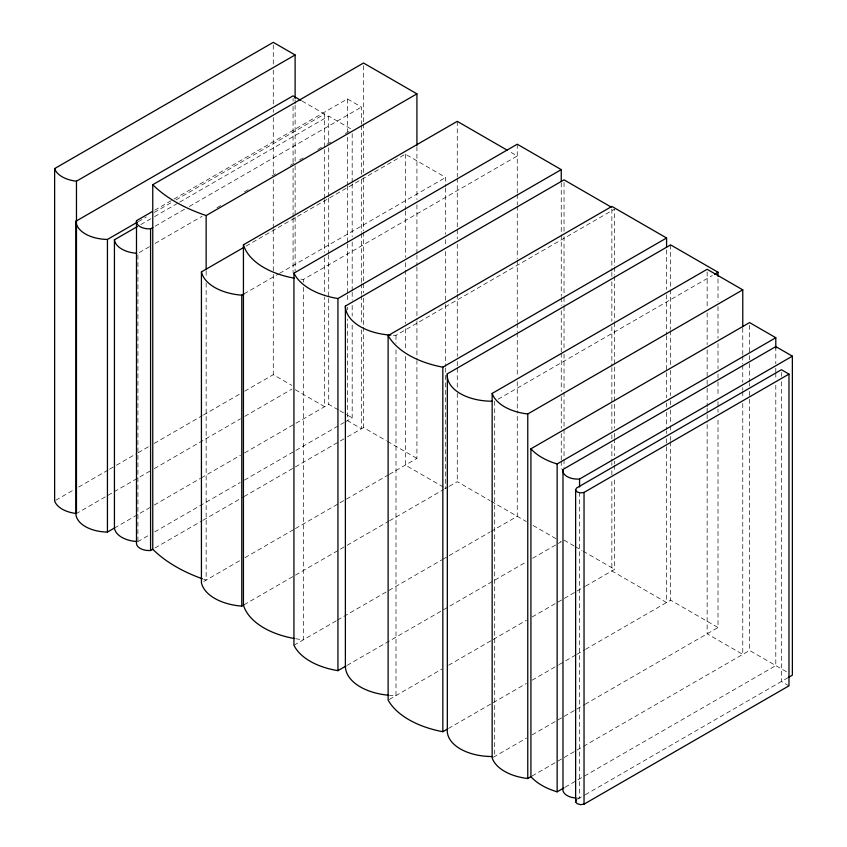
<?xml version="1.0" encoding="UTF-8"?>
<svg xmlns="http://www.w3.org/2000/svg" width="847" height="847" viewBox="0 0 847 847"><rect width="100%" height="100%" fill="white"/><g stroke="black" fill="none" stroke-linecap="round" stroke-linejoin="round"><path stroke-width="0.64" stroke-dasharray="4.24 3.18" d="M154.736 210.183L172.968 199.648M174.111 198.992L347.408 98.94L361.489 107.071L361.489 124.202M138.294 221.639L146.298 217.012M154.302 212.396L171.443 202.497M176.017 199.86L324.623 114.059L324.623 148.331M140.793 224.571L153.402 217.298M154.546 216.631L178.611 202.74M179.755 202.084L328.71 116.081L352.183 129.633M155.128 226.213L184.773 209.093M189.336 206.456L361.489 107.071M149.368 246.721L137.913 253.338L137.913 541.582M155.096 243.417L202.073 216.292M216.97 207.695L221.554 205.048M244.476 191.814L249.06 189.167M271.972 175.932L276.556 173.286M290.309 165.356L294.894 162.709M299.478 160.062L304.052 157.415M317.805 149.474L322.389 146.827M326.974 144.181L331.558 141.534M345.311 133.593L349.885 130.957M246.106 246.085L405.353 154.154L445.691 177.436L445.691 186.7M244.052 293.856L278.43 274.005M279.574 273.348L445.691 177.436M300.833 279.15A73.827 42.625 0 0 0 303.417 279.436L517.252 155.986L509.333 151.412M55.775 500.249L74.091 489.672M78.676 487.036L108.437 469.852M109.581 469.185L115.298 465.882M116.452 465.225L137.055 453.325M138.199 452.669L149.644 446.051M154.228 443.415L202.306 415.655M203.449 414.988L240.082 393.844M244.656 391.198L273.274 374.681L291.834 385.396M75.881 513.854L113.604 492.075M114.239 491.705L149.728 471.218M154.313 468.582L240.484 418.82M244.741 416.364L291.929 389.122M393.4 335.253A51.138 29.529 0 0 0 395.994 335.306L614.636 209.071L614.636 265.82M114.44 528.03L149.728 507.649M154.302 505.013L200.379 478.417M201.173 477.952L240.484 455.263M244.603 452.88L328.71 404.315L338.768 410.128M137.627 541.741L149.368 534.965M154.736 531.863L240.241 482.494M244.476 480.058L344.157 422.505M345.311 421.838L352.183 417.867L352.183 322.675M155.054 547.945L202.02 520.831M203.015 520.249L242.92 497.21M244.063 496.554L294.798 467.258M295.359 466.93L346.667 437.306M347.492 436.83L363.532 427.576L386.253 440.694M498.142 399.191L712.285 275.55M203.714 581.497L240.516 560.248M244.963 557.686L294.354 529.163M295.37 528.581L339.033 503.372M340.049 502.779L388.286 474.934M389.313 474.341L416.925 458.396L416.925 360.663M244.052 604.779L346.338 545.722M347.164 545.256L388.646 521.297M389.546 520.778L443.542 489.608M444.686 488.952L448.116 486.972M449.259 486.305L457.264 481.689L490.085 500.641M293.941 645.255L336.577 620.639M337.455 620.131L441.785 559.899M442.812 559.295L489.81 532.17M490.911 531.535L517.252 516.321L517.252 410.731M347.111 665.371L526.252 561.942M532.625 558.258L561.254 541.731L558.999 540.428M389.26 699.474L441.785 669.151M448.624 665.202L492.149 640.067M493.145 639.496L526.495 620.237M532.212 616.934L584.875 586.537M585.616 586.113L614.636 569.353L614.636 476.977M448.476 728.462L491.991 703.338M493.06 702.714L526.347 683.497M532.075 680.194L558.417 664.99M559.274 664.493L576.394 654.604M576.733 654.413L584.748 649.776M585.531 649.331L670.633 600.195L718.012 627.542L718.012 417.539M493.293 757.292L526.453 738.139M532.181 734.836L563.414 716.806M564.197 716.35L576.013 709.532M576.775 709.087L584.779 704.471M585.171 704.238L718.012 627.542M532.064 776.021L749.574 650.454L787.954 672.613M565.161 787.202L775.799 665.594L775.799 383.987M577.643 799.134L584.504 795.174M585.277 794.73L787.795 677.801M302.083 101.047L324.623 114.059M564.028 540.132L574.15 545.976M575.272 546.622L582.016 550.518M583.149 551.175L614.636 569.353M339.891 410.774L346.592 414.638M347.715 415.284L352.183 417.867M387.386 441.351L416.925 458.396M491.218 501.297L526.273 521.54M533.049 525.447L557.866 539.772M295.328 389.768L324.623 406.676L324.623 297.276M788.981 685.826L781.432 681.475L781.432 381.626M443.447 487.078L405.353 465.077L405.353 355.264M781.432 372.384L781.432 376.343M775.799 346.592L775.799 363.734M775.799 368.127L775.799 372.098M775.799 372.955L775.799 379.551M749.574 325.227L749.574 354.311M749.574 355.634L749.574 362.241M749.574 363.564L749.574 382.071M749.574 383.395L749.574 386.041M749.574 391.325L749.574 397.942M749.574 399.255L749.574 650.454M742.766 328.16L742.766 354.575M742.766 355.888L742.766 363.818M742.766 365.142L742.766 382.304M742.766 387.587L742.766 390.234M742.766 391.558L742.766 398.154M742.766 403.437L742.766 654.382L707.15 633.821L707.15 423.818M718.012 278.854L718.012 301.299M718.012 306.593L718.012 338.292M718.012 343.575L718.012 368.667M718.012 373.951L718.012 380.557M718.012 381.87L718.012 396.407M718.012 401.69L718.012 412.256M707.15 271.94L707.15 307.599M707.15 312.882L707.15 344.581M707.15 349.864L707.15 378.916M707.15 380.239L707.15 386.846M707.15 388.159L707.15 406.655M707.15 407.968L707.15 413.251M707.15 414.575L707.15 422.505M670.633 244.889L670.633 288.478M670.633 289.801L670.633 329.43M670.633 330.743L670.633 365.089M670.633 370.372L670.633 395.464M670.633 400.747L670.633 404.707M670.633 409.99L670.633 424.527M670.633 425.85L670.633 431.134M670.633 436.417L670.633 440.376M670.633 441.7L670.633 600.195M666.578 249.876L666.578 289.505M666.578 294.788L666.578 334.417M666.578 335.73L666.578 371.399M666.578 372.712L666.578 397.815M666.578 403.098L666.578 407.058M666.578 412.341L666.578 429.514M666.578 430.837L666.578 433.473M666.578 438.757L666.578 445.363M666.578 446.687L666.578 602.535L611.862 570.952L611.862 478.491M614.636 267.144L614.636 275.063M614.636 276.376L614.636 321.246M614.636 322.569L614.636 428.148M614.636 433.42L614.636 437.38M614.636 438.704L614.636 455.855M614.636 461.139L614.636 463.775M614.636 465.098L614.636 471.694M611.862 209.05L611.862 271.125M611.862 272.448L611.862 276.408M611.862 281.691L611.862 321.32M611.862 326.603L611.862 366.222M611.862 367.545L611.862 403.204M611.862 404.527L611.862 429.62M611.862 434.903L611.862 438.873M611.862 444.156L611.862 461.319M611.862 462.642L611.862 465.289M611.862 470.572L611.862 477.168M579.56 492.213L579.56 798.033A14.78 8.534 0 0 1 577.326 798.096M564.028 182.497L564.028 231.326M564.028 236.599L564.028 295.984M564.028 297.308L564.028 305.227M564.028 306.54L564.028 348.773M564.028 354.057L564.028 391.007M564.028 392.32L564.028 427.957M564.028 429.281L564.028 458.312M564.028 459.625L564.028 467.544M561.254 182.814L561.254 296.302M561.254 297.615L561.254 305.534M561.254 310.817L561.254 351.717M561.254 353.04L561.254 391.303M561.254 396.587L561.254 428.254M561.254 433.526L561.254 459.921M561.254 461.234L561.254 469.153M517.252 144.212L517.252 193.042M517.252 194.259L517.252 204.91M517.252 206.139L517.252 259.013M517.252 260.262L517.252 322.358M517.252 323.618L517.252 331.59M517.252 332.85L517.252 376.449M517.252 381.69L517.252 409.44M494.712 401.171L494.712 756.477M457.264 121.343L457.264 176.779M457.264 178.103L457.264 228.256M457.264 229.579L457.264 238.822M457.264 244.105L457.264 292.935M457.264 294.258L457.264 356.291M457.264 361.574L457.264 366.857M457.264 368.17L457.264 387.968M457.264 393.252L457.264 481.689M445.691 188.023L445.691 234.333M445.691 239.627L445.691 246.244M445.691 251.538L445.691 303.131M445.691 304.454L445.691 366.645M445.691 367.969L445.691 488.37M416.925 146.69L416.925 199.521M416.925 204.805L416.925 253.677M416.925 255L416.925 265.566M416.925 266.879L416.925 319.711M416.925 321.034L416.925 359.34M405.353 154.154L405.353 209.728M405.353 211.041L405.353 257.35M405.353 262.644L405.353 323.512M405.353 328.805L405.353 349.97M395.994 335.306L395.994 343.226M395.994 349.822L395.994 695.588A51.138 29.529 0 0 1 389.451 695.302M363.532 65.674L363.532 122.466M363.532 123.789L363.532 172.661M363.532 177.944L363.532 230.776M363.532 232.099L363.532 282.284M363.532 283.607L363.532 292.85M363.532 298.133L363.532 325.873M363.532 327.196L363.532 427.576M361.489 125.525L361.489 174.302M361.489 179.575L361.489 232.311M361.489 233.634L361.489 282.411M361.489 283.734L361.489 294.28M361.489 295.592L361.489 324.602M361.489 329.875L361.489 428.751L347.408 420.62L347.408 319.107M352.183 133.593L352.183 182.518M352.183 183.841L352.183 236.726M352.183 242.02L352.183 290.934M352.183 292.257L352.183 300.198M352.183 305.481L352.183 316.058M347.408 98.94L347.408 131.899M347.408 137.172L347.408 184.635M347.408 185.948L347.408 242.644M347.408 243.957L347.408 294.057M347.408 295.381L347.408 301.966M347.408 307.239L347.408 309.875M328.71 116.081L328.71 142.518M328.71 147.812L328.71 196.737M328.71 198.06L328.71 253.592M328.71 254.915L328.71 297.223M328.71 298.546L328.71 404.315M324.623 149.654L324.623 198.42M324.623 199.744L324.623 252.459M324.623 257.732L324.623 295.963M303.417 279.436L303.417 282.083M303.417 287.355L303.417 639.781A73.827 42.625 0 0 1 295.677 638.744M295.116 99.798L295.116 103.747M295.116 105.07L295.116 164.413M295.116 165.737L295.116 215.847M295.116 217.16L295.116 271.231M293.073 98.485L293.073 101.121M293.073 106.394L293.073 163.069M293.073 168.341L293.073 217.107M293.073 218.431L293.073 272.469M273.274 44.986L273.274 64.764M273.274 70.047L273.274 104.329M273.274 109.602L273.274 112.249M273.274 117.521L273.274 174.228M273.274 179.5L273.274 228.298M273.274 229.611L273.274 273.136M273.274 274.449L273.274 374.681M206.149 271.019L206.149 277.625M206.149 282.909L206.149 580.089A146.51 84.584 0 0 1 203.629 579.221"/><path stroke-width="1.27" d="M575.632 490.106L576.489 488.063L781.432 369.737L788.981 374.099L788.981 685.826L584.038 804.152L580.502 804.65L577.209 803.739L575.632 801.834L575.632 490.106L577.209 492.012L580.502 492.912L584.038 492.414L788.981 374.099M575.632 801.834L576.489 799.801M54.632 168.585A27.506 15.881 0 0 0 76.474 181.194L76.463 513.515A27.506 15.881 0 0 1 54.632 500.916L54.632 168.585L273.274 42.35L295.116 54.96L295.116 98.474M76.463 181.194L295.116 54.96M114.292 528.115L107.431 532.075A32.504 18.761 0 0 1 75.881 513.854L75.881 221.236L293.073 95.849L300.96 100.401M202.38 578.787A146.51 84.584 0 0 1 152.756 549.269L152.756 184.72L363.532 63.027L416.925 93.858L416.925 145.366M152.852 549.205L150.575 550.529A12.821 7.401 0 0 1 136.494 542.398L136.494 220.707L152.449 211.496M107.431 532.075L107.431 239.457L137.15 222.295M136.642 541.508A25.346 14.632 0 0 1 114.44 528.03L114.44 239.786L137.362 226.562M150.575 550.529L150.575 228.838L152.852 227.525M152.756 184.72A146.51 84.584 0 0 0 206.149 215.54L416.925 93.858M294.396 638.522A73.827 42.625 0 0 1 243.428 605.139L243.428 244.804L457.264 121.343L507.067 150.099M244.052 604.779L241.766 606.103A46.818 27.03 0 0 1 201.427 582.81L201.427 271.887L243.82 247.409M241.766 606.103L241.766 295.169L244.052 293.856M345.968 666.028L337.942 670.655A63.472 36.643 0 0 1 293.941 645.255L293.941 273.147L517.252 144.212L561.254 169.622L561.254 181.502M337.942 670.655L337.942 298.546L561.254 169.622M388.138 695.186A51.138 29.529 0 0 1 345.385 666.367L345.385 306.085L564.028 179.85L611.259 207.123M447.396 729.076L442.833 731.713A85.293 49.242 0 0 1 388.127 700.13L388.117 335.581L611.862 206.403L666.578 237.996L666.578 247.239M442.833 731.713L442.833 367.175L666.578 237.996M492.234 756.519A44.796 25.865 0 0 1 447.332 729.119L447.332 373.823L670.633 244.889L718.012 272.247L718.012 276.207M531.196 776.53L527.766 778.509A45.378 26.193 0 0 1 492.149 757.949L492.149 393.421L707.15 269.293L742.766 289.854L742.766 326.836M714.582 274.227L718.012 272.247M527.766 778.509L527.766 413.982L742.766 289.854M564.017 787.858L557.146 791.829A61.016 35.225 0 0 1 530.921 776.688L530.921 448.815L749.574 322.58L775.799 337.72L775.799 348.297M530.921 448.815A61.016 35.225 0 0 0 557.146 463.955L775.799 337.72M576.182 798.054A14.78 8.534 0 0 1 562.98 788.462L562.98 469.46L775.799 346.592L792.369 356.163L792.369 675.165L788.938 677.145M579.56 486.94L579.56 479.031L792.369 356.163M584.038 492.414L584.038 804.152M557.146 463.955L557.146 791.829M206.149 215.54L206.149 269.695M136.642 253.264A25.346 14.632 0 0 1 114.44 239.786M527.766 413.982A45.378 26.193 0 0 1 492.149 393.421M579.56 479.031A14.78 8.534 0 0 1 562.98 469.46M492.234 401.213A44.796 25.865 0 0 1 447.332 373.823M390.774 335.116A51.138 29.529 0 0 1 345.385 306.085M442.833 367.175A85.293 49.242 0 0 1 388.127 335.581M241.766 295.169A46.818 27.03 0 0 1 201.427 271.887M150.575 228.838A12.821 7.401 0 0 1 136.494 220.707M107.431 239.447A32.504 18.761 0 0 1 75.881 221.236M337.942 298.546A63.472 36.643 0 0 1 293.941 273.147M294.396 278.187A73.827 42.625 0 0 1 243.428 244.804"/></g></svg>
